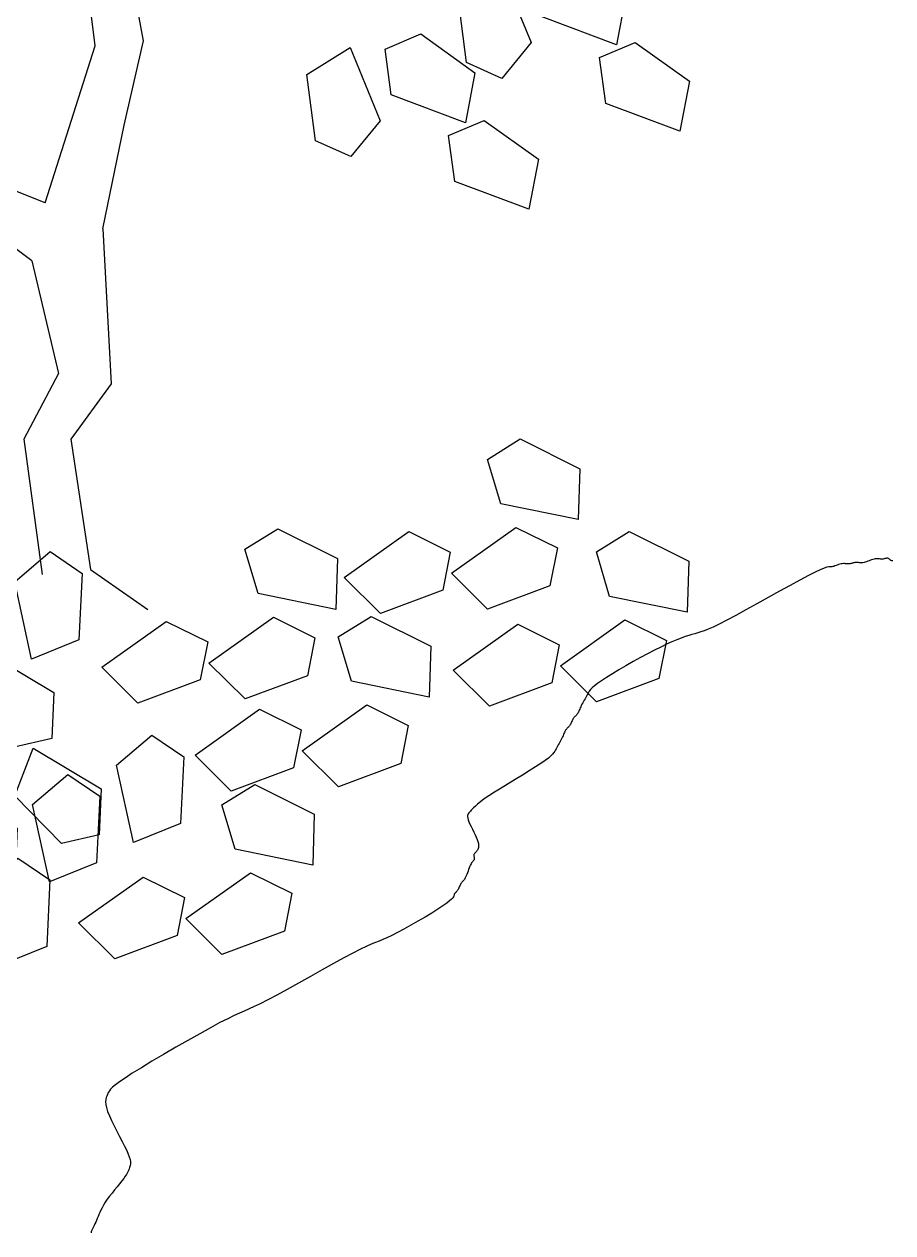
# Model space of a CAD drawing. Header units: metres. Extents: x 99558 to 100592, y 49739 to 50255.
# Drawn here: x 100022.906 to 100024.335, y 50066.126 to 50068.115 of the extents above; entities that cross this region are included whole.
import ezdxf

# ---------------------------------------------------------------- set-up
doc = ezdxf.new("R2010")
doc.units = ezdxf.units.M
doc.header["$MEASUREMENT"] = 0
doc.layers.add('Vegetation', color=100, linetype='Continuous')

# ---------------------------------------------------------------- blocks, each defined once
blk = doc.blocks.new('TREE-01')
blk.add_lwpolyline([(15.365, 76.999), (15.333, 77.017), (15.305, 77.039), (15.283, 77.067), (15.265, 77.099), (15.251, 77.135), (15.238, 77.172), (15.226, 77.209), (15.211, 77.245), (15.194, 77.277), (15.172, 77.305), (15.144, 77.327), (15.11, 77.345), (15.072, 77.359), (15.03, 77.372), (14.985, 77.385), (14.937, 77.399), (14.888, 77.416), (14.838, 77.439), (14.788, 77.466), (14.737, 77.499), (14.685, 77.535), (14.63, 77.572), (14.572, 77.609), (14.51, 77.645), (14.443, 77.677), (14.371, 77.705), (14.293, 77.727), (14.211, 77.745), (14.125, 77.759), (14.038, 77.772), (13.95, 77.785), (13.865, 77.799), (13.782, 77.816), (13.704, 77.838), (13.632, 77.866), (13.566, 77.899), (13.504, 77.934), (13.446, 77.972), (13.391, 78.009), (13.338, 78.045), (13.287, 78.077), (13.237, 78.105), (13.187, 78.127), (13.137, 78.145), (13.087, 78.159), (13.037, 78.172), (12.987, 78.184), (12.937, 78.199), (12.887, 78.216), (12.837, 78.238), (12.787, 78.266), (12.736, 78.299), (12.683, 78.334), (12.629, 78.372), (12.571, 78.409), (12.509, 78.444), (12.442, 78.477), (12.37, 78.505), (12.292, 78.527), (12.211, 78.544), (12.127, 78.559), (12.045, 78.572), (11.966, 78.584), (11.892, 78.599), (11.826, 78.616), (11.77, 78.638), (11.723, 78.666), (11.67, 78.699), (11.592, 78.734), (11.47, 78.771), (11.285, 78.809), (11.019, 78.844), (10.654, 78.877), (10.169, 78.905), (9.555, 78.927), (8.837, 78.944), (8.047, 78.959), (7.217, 78.971), (6.382, 78.984), (5.573, 78.998), (4.823, 79.016), (4.166, 79.038), (3.625, 79.066), (3.19, 79.099), (2.843, 79.138), (2.565, 79.18), (2.337, 79.225), (2.14, 79.272), (1.955, 79.321), (1.764, 79.371), (1.551, 79.421), (1.311, 79.47), (1.041, 79.518), (0.739, 79.563), (0.402, 79.605), (0.029, 79.643), (-0.383, 79.677), (-0.837, 79.704), (-1.332, 79.726), (-1.855, 79.742), (-2.393, 79.751), (-2.93, 79.754), (-3.451, 79.751), (-3.942, 79.742), (-4.387, 79.726), (-4.773, 79.704), (-5.087, 79.677), (-5.336, 79.643), (-5.531, 79.605), (-5.681, 79.563), (-5.797, 79.518), (-5.889, 79.47), (-5.966, 79.421), (-6.04, 79.371), (-6.118, 79.321), (-6.2, 79.271), (-6.286, 79.221), (-6.373, 79.171), (-6.461, 79.121), (-6.546, 79.071), (-6.629, 79.021), (-6.707, 78.971), (-6.779, 78.922), (-6.846, 78.872), (-6.907, 78.825), (-6.965, 78.78), (-7.02, 78.738), (-7.073, 78.7), (-7.124, 78.666), (-7.174, 78.638), (-7.224, 78.616), (-7.274, 78.599), (-7.324, 78.584), (-7.374, 78.572), (-7.424, 78.559), (-7.474, 78.544), (-7.524, 78.527), (-7.574, 78.505), (-7.624, 78.477), (-7.674, 78.444), (-7.724, 78.409), (-7.774, 78.372), (-7.824, 78.334), (-7.874, 78.299), (-7.924, 78.266), (-7.974, 78.238), (-8.024, 78.216), (-8.074, 78.199), (-8.124, 78.184), (-8.174, 78.172), (-8.224, 78.159), (-8.274, 78.145), (-8.324, 78.127), (-8.375, 78.105), (-8.425, 78.077), (-8.476, 78.044), (-8.528, 78.005), (-8.583, 77.963), (-8.641, 77.918), (-8.703, 77.871), (-8.769, 77.822), (-8.841, 77.772), (-8.919, 77.722), (-9.002, 77.672), (-9.088, 77.622), (-9.175, 77.572), (-9.262, 77.522), (-9.348, 77.472), (-9.431, 77.422), (-9.508, 77.372), (-9.582, 77.322), (-9.661, 77.273), (-9.755, 77.225), (-9.875, 77.18), (-10.033, 77.138), (-10.24, 77.1), (-10.506, 77.067), (-10.843, 77.039), (-11.255, 77.017), (-11.729, 76.999), (-12.246, 76.985), (-12.785, 76.972), (-13.328, 76.959), (-13.854, 76.945), (-14.344, 76.927), (-14.778, 76.905), (-15.142, 76.878), (-15.44, 76.845), (-15.68, 76.809), (-15.87, 76.772), (-16.02, 76.735), (-16.138, 76.699), (-16.233, 76.667), (-16.312, 76.639), (-16.384, 76.616), (-16.45, 76.595), (-16.509, 76.571), (-16.562, 76.539), (-16.609, 76.494), (-16.65, 76.433), (-16.684, 76.349), (-16.712, 76.239), (-16.735, 76.1), (-16.752, 75.936), (-16.766, 75.755), (-16.779, 75.564), (-16.792, 75.37), (-16.806, 75.18), (-16.824, 75.001), (-16.846, 74.839), (-16.874, 74.702), (-16.907, 74.586), (-16.945, 74.491), (-16.988, 74.414), (-17.033, 74.353), (-17.08, 74.305), (-17.129, 74.268), (-17.179, 74.24), (-17.229, 74.217), (-17.278, 74.2), (-17.326, 74.186), (-17.371, 74.173), (-17.413, 74.16), (-17.451, 74.146), (-17.485, 74.128), (-17.513, 74.106), (-17.535, 74.078), (-17.552, 74.046), (-17.567, 74.01), (-17.58, 73.973), (-17.592, 73.936), (-17.607, 73.9), (-17.624, 73.868), (-17.646, 73.84), (-17.674, 73.817), (-17.709, 73.799), (-17.749, 73.782), (-17.796, 73.765), (-17.849, 73.744), (-17.909, 73.718), (-17.975, 73.684), (-18.046, 73.64), (-18.124, 73.584), (-18.207, 73.519), (-18.293, 73.448), (-18.38, 73.373), (-18.467, 73.299), (-18.553, 73.227), (-18.636, 73.162), (-18.713, 73.107), (-18.786, 73.062), (-18.852, 73.028), (-18.914, 73.002), (-18.972, 72.982), (-19.027, 72.964), (-19.079, 72.947), (-19.13, 72.929), (-19.18, 72.907), (-19.23, 72.879), (-19.28, 72.846), (-19.33, 72.811), (-19.381, 72.773), (-19.431, 72.736), (-19.481, 72.7), (-19.531, 72.668), (-19.581, 72.64), (-19.631, 72.618), (-19.68, 72.6), (-19.727, 72.586), (-19.772, 72.573), (-19.814, 72.561), (-19.853, 72.546), (-19.886, 72.529), (-19.914, 72.507), (-19.938, 72.479), (-19.967, 72.446), (-20.014, 72.411), (-20.089, 72.373), (-20.205, 72.336), (-20.374, 72.301), (-20.606, 72.268), (-20.915, 72.24), (-21.305, 72.218), (-21.762, 72.203), (-22.264, 72.193), (-22.791, 72.19), (-23.32, 72.193), (-23.832, 72.203), (-24.304, 72.218), (-24.717, 72.24), (-25.056, 72.268), (-25.341, 72.301), (-25.6, 72.336), (-25.859, 72.373), (-26.147, 72.411), (-26.49, 72.446), (-26.915, 72.479), (-27.452, 72.507), (-28.115, 72.529), (-28.882, 72.546), (-29.717, 72.561), (-30.587, 72.573), (-31.456, 72.586), (-32.292, 72.6), (-33.058, 72.618), (-33.722, 72.64), (-34.259, 72.668), (-34.694, 72.7), (-35.062, 72.736), (-35.398, 72.773), (-35.736, 72.811), (-36.114, 72.846), (-36.564, 72.879), (-37.124, 72.907), (-37.815, 72.928), (-38.614, 72.944), (-39.485, 72.953), (-40.392, 72.957), (-41.299, 72.953), (-42.17, 72.944), (-42.969, 72.928), (-43.66, 72.907), (-44.217, 72.879), (-44.648, 72.845), (-44.974, 72.807), (-45.211, 72.765), (-45.38, 72.72), (-45.499, 72.672), (-45.586, 72.623), (-45.661, 72.573), (-45.739, 72.522), (-45.821, 72.464), (-45.904, 72.392), (-45.987, 72.298), (-46.066, 72.177), (-46.14, 72.02), (-46.206, 71.822), (-46.262, 71.574), (-46.306, 71.273), (-46.34, 70.93), (-46.366, 70.559), (-46.387, 70.174), (-46.404, 69.789), (-46.421, 69.418), (-46.44, 69.075), (-46.462, 68.775), (-46.49, 68.527), (-46.523, 68.328), (-46.562, 68.171), (-46.604, 68.05), (-46.649, 67.956), (-46.696, 67.884), (-46.746, 67.826), (-46.795, 67.775), (-46.846, 67.725), (-46.901, 67.674), (-46.963, 67.621), (-47.037, 67.567), (-47.127, 67.509), (-47.236, 67.447), (-47.369, 67.38), (-47.529, 67.308), (-47.719, 67.23), (-47.932, 67.147), (-48.163, 67.059), (-48.405, 66.967), (-48.649, 66.872), (-48.889, 66.774), (-49.119, 66.675), (-49.33, 66.575), (-49.518, 66.475), (-49.684, 66.376), (-49.832, 66.279), (-49.964, 66.184), (-50.083, 66.092), (-50.193, 66.004), (-50.297, 65.92), (-50.397, 65.842), (-50.497, 65.77), (-50.595, 65.704), (-50.691, 65.642), (-50.781, 65.584), (-50.865, 65.529), (-50.941, 65.477), (-51.008, 65.426), (-51.064, 65.376), (-51.109, 65.326)])
blk = doc.blocks.new('L', base_point=(1.36831, 0.59127))
for p, q in [((1.28092, 0.65005), (1.31174, 0.67502)), ((1.31174, 0.67502), (1.34186, 0.62127)), ((1.29372, 0.59983), (1.28092, 0.65005)), ((1.34186, 0.62127), (1.32249, 0.59089)), ((1.32249, 0.59089), (1.29372, 0.59983)), ((1.27528, 0.56678), (1.30611, 0.59174)), ((1.30611, 0.59174), (1.33623, 0.538)), ((1.28809, 0.51656), (1.27528, 0.56678)), ((1.33698, 0.48912), (1.35572, 0.54781)), ((1.35572, 0.54781), (1.39115, 0.55437)), ((1.39115, 0.55437), (1.40424, 0.52724)), ((1.33623, 0.538), (1.31685, 0.50762)), ((1.40424, 0.52724), (1.37627, 0.48362)), ((1.31685, 0.50762), (1.28809, 0.51656)), ((1.37627, 0.48362), (1.33698, 0.48912))]:
    blk.add_line(p, q)
blk = doc.blocks.new('TREE-11')
at = {"layer": 'Vegetation'}
for p, q in [((15.18, 14.42), (18.63, 22.55)), ((19.32, 12.57), (22.42, 21.44)), ((3.79, 4.07), (15.18, 14.42)), ((13.8, 6.66), (19.32, 12.57)), ((3.79, 4.07), (0, 8.87)), ((7.24, -0.74), (13.8, 6.66)), ((0, 0), (-2.41, 5.55)), ((0, 0), (-3.1, -10.35)), ((7.24, -0.74), (0.69, -13.67)), ((-3.1, -10.35), (-8.97, -14.04)), ((-8.97, -14.04), (-13.8, -25.87)), ((0.69, -13.67), (-5.18, -16.26)), ((-5.18, -16.26), (-9.66, -27.71)), ((-9.66, -27.71), (-6.9, -33.63))]:
    blk.add_line(p, q, dxfattribs=at)
for p, xscale, yscale, zscale, rotation in [((32.77, 12.2), 119.9999999999999, 119.9999999999999, 119.9999999999999, 190.1248425347957), ((51.74, 2.96), 119.9999999999999, 119.9999999999999, 119.9999999999999, 190.1248425347957), ((34.15, -10.35), 119.9999999999999, 119.9999999999999, 119.9999999999999, 190.1248425347957), ((50.01, -11.09), 119.9999999999999, 119.9999999999999, 119.9999999999999, 190.1248425347957), ((-1.38, -34), 119.9999999999998, 119.9999999999998, 119.9999999999998, 66.16076666471409), ((22.42, -38.06), 119.9999999999998, 119.9999999999998, 119.9999999999998, 66.16076666471409), ((2.07, -45.45), 119.9999999999998, 119.9999999999998, 119.9999999999998, 66.16076666471409), ((26.91, -50.63), 119.9999999999998, 119.9999999999998, 119.9999999999998, 66.16076666471409), ((-15.18, -53.59), 119.9999999999998, 119.9999999999998, 119.9999999999998, 66.16076666471409)]:
    blk.add_blockref('L', p, dxfattribs=dict(at, xscale=xscale, yscale=yscale, zscale=zscale, rotation=rotation))
at = {"layer": 'Vegetation', "xscale": 120, "yscale": 120, "zscale": 120}
for p in [(-14.84, -19.95), (-23.81, -38.8), (-15.18, -39.54), (-31.74, -43.24)]:
    blk.add_blockref('L', p, dxfattribs=at)

msp = doc.modelspace()

# ---------------------------------------------------------------- block references
at = {"layer": 'Vegetation', "color": 0}
for name, p, xscale, yscale, zscale, rotation in [('TREE-11', (100022.9184, 50067.7254), 0.01761878057961519, 0.01761878057961519, 0.01761878057961519, 30.00000000000242), ('TREE-01', (100024.9776, 50065.3353), 0.0255, 0.0255, 0.0255, 30.00000000000241)]:
    msp.add_blockref(name, p, dxfattribs=dict(at, xscale=xscale, yscale=yscale, zscale=zscale, rotation=rotation))

doc.saveas('drawing.dxf')
